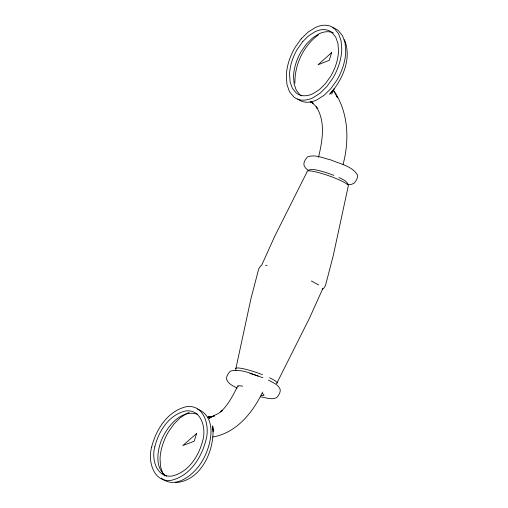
<?xml version="1.0" encoding="UTF-8"?>
<svg xmlns="http://www.w3.org/2000/svg" width="508" height="508" viewBox="0 0 508 508"><rect width="100%" height="100%" fill="white"/><g stroke="black" fill="none" stroke-linecap="round" stroke-linejoin="round"><path stroke-width="0.76" d="M294.907 83.204C294.564 64.675 303.435 45.879 318.376 34.817M322.555 288.252L322.269 289.763L309.524 318.078L277.12 382.632M213.074 431.768L213.633 428.841M318.491 157.366C322.358 140.989 325.857 121.958 316.313 106.788L317.303 108.496L315.138 105.613L311.004 101.632M343.065 164.529C349.625 139.668 348.475 112.09 333.616 90.373M261.874 264.808L274.625 236.493L307.022 171.939A22.003 3.169 19.4 0 1 325.653 174.689A22.003 3.169 19.4 0 1 348.374 185.528L333.229 255.753L325.431 285.693L323.488 288.627L322.364 289.312M331.73 94.056L334.397 88.481L329.736 94.228C342.563 79.985 352.196 58.522 344.418 39.63M262.617 392.068C252.762 412.642 236.442 432.981 212.693 437.013M238.017 385.489C233.242 394.9 228.517 404.755 220.548 411.931L222.148 410.585L218.586 413.353L211.614 416.865L214.395 415.95L208.096 417.125L211.633 417.074L208.959 416.966M261.779 265.265L260.655 265.944L258.718 268.884L250.914 298.825L235.776 369.049A22.003 3.169 19.4 0 1 262.471 374.707M308.216 170.288L310.972 169.481A19.418 2.794 19.4 0 1 333.839 175.381M175.412 482.6C201.479 481.209 215.386 448.983 212.731 425.933L212.763 430.314M347.58 184.296L351.161 184.448L353.974 183.344C355.994 180.95 358.032 178.302 357.461 174.949C351.98 165.925 339.973 163.951 330.937 159.95C323.437 158.286 315.106 153.988 307.486 156.94C305.46 159.328 303.422 161.976 303.994 165.329L305.524 168.002L308.172 170.326M265.551 265.303L267.106 265.366M311.093 102.292L312.807 102.622L310.261 101.778M260.769 396.856C265.913 397.599 271.659 400.196 276.663 397.637C278.682 395.243 280.721 392.595 280.149 389.242C278.143 384.321 272.682 382.575 268.465 380.079M208.039 416.96L210.236 417.678L208.255 416.916M262.884 377.679C252.774 374.548 240.856 368.002 230.175 371.234C228.149 373.621 226.111 376.269 226.682 379.622C228.473 384.086 233.216 385.928 237.115 388.106M197.479 409.023C218.262 417.392 211.099 446.164 202.273 461.01C194.735 474.04 175.901 490.207 161.315 478.136M197.656 414.255C181.039 408.889 167.215 426.479 161.436 440.112C157.105 451.472 154.642 468.782 166.586 476.269M311.366 280.994L318.694 284.963M310.998 102.07L313.131 103.276L312.039 102.413M208.737 417.608L209.804 418.465L208.585 417.347M164.859 475.907L162.592 472.935L160.49 466.35L160.052 458.387A38.132 22.504 -64.1 0 1 168.434 431.876L173.819 424.18L179.965 417.976L186.442 413.683A34.887 20.593 -64.1 0 1 189.313 412.477M334.016 91.446L337.591 97.765L336.506 95.834M348.45 184.785L346.774 182.385A19.418 2.794 19.4 0 0 338.887 177.514M235.699 369.786L236.08 370.757M333.337 32.963A36.487 21.476 -64.4 0 0 318.999 33.826L312.636 37.897L306.635 43.796L301.409 51.13A34.754 20.453 -64.4 0 0 293.548 76.429L294.132 84.049L296.335 90.354L300.025 94.913A36.487 21.476 -64.4 0 0 301.314 95.847M297.631 98.914A41.338 24.327 -64.4 0 0 316.909 99.866L324.123 95.256L330.918 88.57L336.836 80.264A39.37 23.171 -64.4 0 0 345.738 51.6L345.084 42.97L342.582 35.827L338.411 30.658A41.338 24.327 -64.4 0 0 332.842 27.813M262.522 393.598A13.583 1.956 19.4 0 1 261.131 395.408M238.449 386.486A13.583 1.956 19.4 0 1 242.684 386.194M249.904 373.405A19.418 2.794 19.4 0 1 253.816 374.618M254.521 374.853A19.418 2.794 19.4 0 1 258.134 376.117M269.621 377.787A22.003 3.169 19.4 0 1 276.333 383.667M151.676 446.989C147.637 460.616 153.124 482.422 170.847 480.409C189.744 476.301 201.549 457.714 205.956 440.023C210.001 426.39 204.508 404.59 186.792 406.597C167.894 410.712 156.089 429.298 151.676 446.989M154.864 446.583C151.295 458.61 156.14 477.857 171.78 476.085C188.462 472.453 198.882 456.044 202.775 440.43C206.343 428.396 201.498 409.156 185.852 410.928C169.177 414.553 158.756 430.968 154.864 446.583M196.552 433.584L194.221 441.23L182.759 445.573L196.552 433.584M331.616 52.61L329.248 60.338L318.021 64.789L331.616 52.61M301.136 38.913L295.218 47.219A39.37 23.171 -64.4 0 0 286.315 75.883L286.969 84.512L289.471 91.656L293.643 96.825A41.338 24.327 -64.4 0 0 312.922 97.771L320.135 93.161L326.93 86.474L332.848 78.168A39.37 23.171 -64.4 0 0 341.757 49.505L341.097 40.875L338.601 33.731L334.423 28.562A41.338 24.327 -64.4 0 0 315.144 27.616L307.931 32.226L301.136 38.913M302.647 41.7L297.421 49.035A34.754 20.453 -64.4 0 0 289.566 74.339L290.144 81.953L292.354 88.259L296.037 92.818A36.487 21.476 -64.4 0 0 313.055 93.656L319.418 89.586L325.418 83.687L330.645 76.352A34.754 20.453 -64.4 0 0 338.506 51.054L337.928 43.434L335.718 37.128L332.029 32.569A36.487 21.476 -64.4 0 0 315.017 31.731L308.648 35.801L302.647 41.7"/></g></svg>
